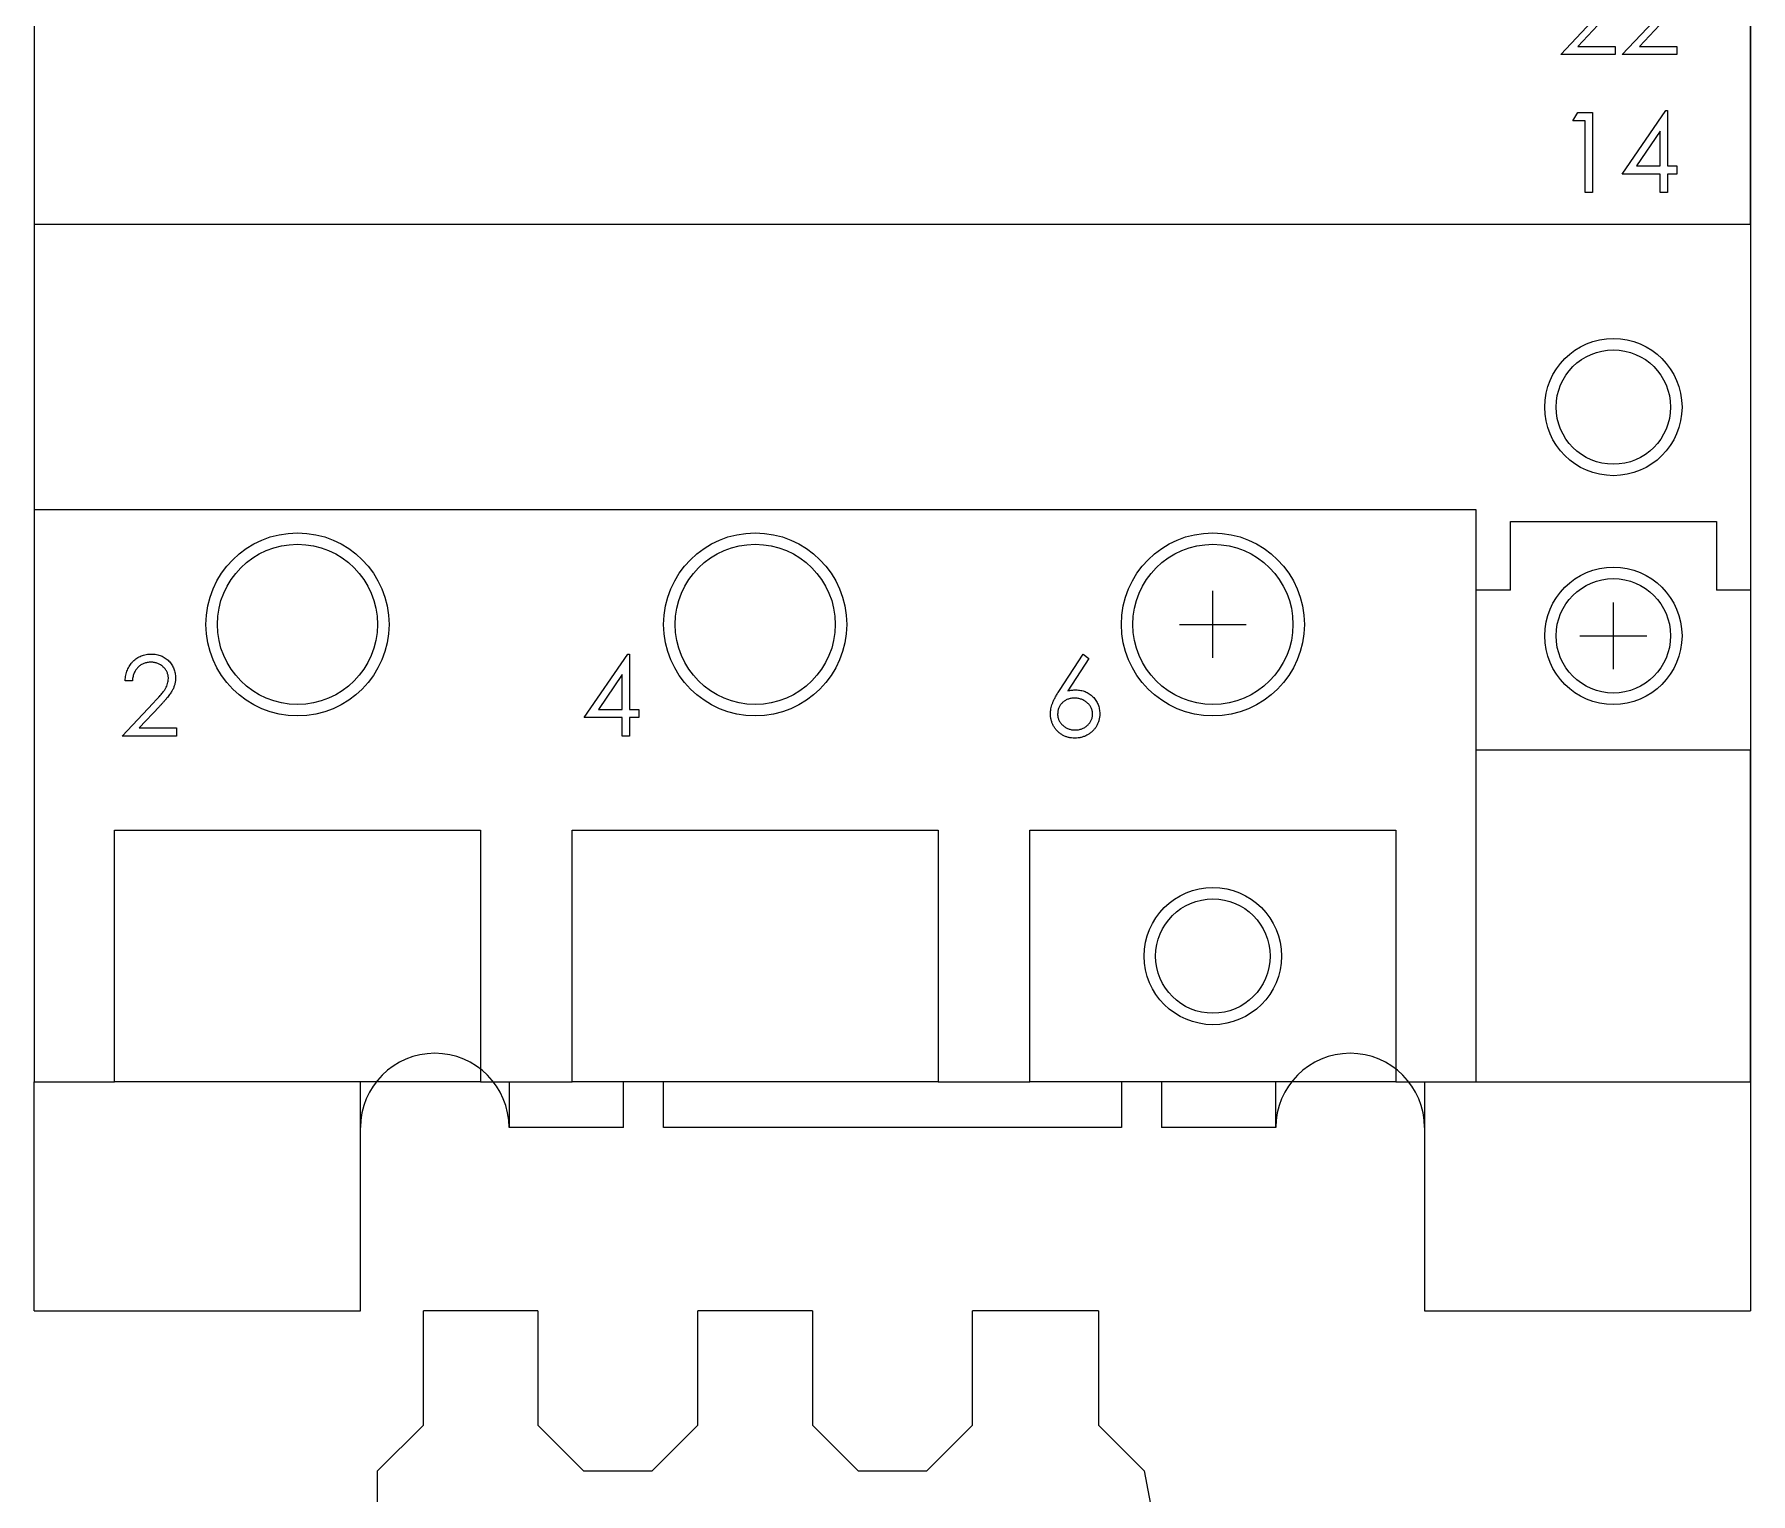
# Model space of a CAD drawing. Extents: x 299277 to 299977, y 319082 to 320382.
# Drawn here: x 299543.2 to 299618.2, y 319474.7 to 319538.5 of the extents above; entities that cross this region are included whole.
import ezdxf

# ---------------------------------------------------------------- set-up
doc = ezdxf.new("R2010")
doc.units = 0
doc.header["$MEASUREMENT"] = 0
for name, color, linetype in [('PV-1A6A', 7, 'Continuous'), ('PV-2418', 7, 'Continuous'), ('PV-261', 7, 'Continuous')]:
    doc.layers.add(name, color=color, linetype=linetype)

# ---------------------------------------------------------------- blocks, each defined once
blk = doc.blocks.new('Manufacturer上海良信PartName接触器SeriesNDC1ShellFrameLimitingCurrentRemarkPartTypeMinCurrent38.1MaxCurrent65Poles3PMinPower0MaxPower0LibType3DelFlgfalseUpdateDate2023-01-0100000')
for p, q in [((14, -35.462), (14, -32.538)), ((31.5, -35.962), (31.5, -33.038)), ((31.5, -35.962), (31.5, -33.038)), ((12.538, -34), (15.462, -34)), ((30.038, -34.5), (32.962, -34.5)), ((30.038, -34.5), (32.962, -34.5))]:
    blk.add_line(p, q)
at = {"layer": 'PV-1A6A'}
for p, q in [((37.5, 13.5), (37.5, -13.5)), ((37.5, -13.5), (37.5, -46.5)), ((37.5, -46.5), (37.5, -50)), ((37.5, -50), (37.5, -50)), ((37.5, -50), (37.5, -64))]:
    blk.add_line(p, q, dxfattribs=at)
for centre in [(-20, -56), (20, -56)]:
    blk.add_arc(centre, 3.25, 0, 180, dxfattribs=at)
at = {"layer": 'PV-2418'}
for p, q in [((-37.5, 13.5), (-37.5, -16.5)), ((37.5, -16.5), (37.5, 13.5)), ((29.198, -9.094), (30.555, -7.645)), ((30.823, -7.8), (29.947, -8.735)), ((31.89, -9.094), (33.247, -7.645)), ((33.515, -7.8), (32.639, -8.735)), ((29.947, -8.735), (31.576, -8.735)), ((31.576, -8.735), (31.576, -9.094)), ((32.639, -8.735), (34.268, -8.735)), ((34.268, -8.735), (34.268, -9.094)), ((31.576, -9.094), (29.198, -9.094)), ((34.268, -9.094), (31.89, -9.094)), ((29.736, -11.986), (29.941, -11.627)), ((30.275, -11.986), (29.736, -11.986)), ((29.941, -11.627), (30.589, -11.627)), ((30.275, -15.127), (30.275, -11.986)), ((30.589, -11.627), (30.589, -15.127)), ((31.89, -14.319), (33.8, -11.537)), ((33.8, -11.537), (33.864, -11.537)), ((33.864, -11.537), (33.864, -13.96)), ((33.55, -12.44), (32.507, -13.96)), ((33.55, -13.96), (33.55, -12.44)), ((32.507, -13.96), (33.55, -13.96)), ((33.864, -13.96), (34.268, -13.96)), ((34.268, -13.96), (34.268, -14.319)), ((33.55, -14.319), (31.89, -14.319)), ((33.55, -15.127), (33.55, -14.319)), ((34.268, -14.319), (33.864, -14.319)), ((33.864, -14.319), (33.864, -15.127)), ((30.589, -15.127), (30.275, -15.127)), ((33.864, -15.127), (33.55, -15.127)), ((-37.5, -16.5), (37.5, -16.5)), ((-37.5, -16.5), (-37.5, -29)), ((37.5, -16.5), (37.5, -32.5)), ((25.5, -29), (-37.5, -29)), ((-37.5, -29), (-37.5, -54)), ((25.5, -54), (25.5, -29)), ((27, -32.5), (27, -29.5)), ((27, -29.5), (36, -29.5)), ((36, -29.5), (36, -32.5)), ((27, -32.5), (25.5, -32.5)), ((37.5, -32.5), (36, -32.5)), ((37.5, -32.5), (37.5, -39.5)), ((-13.469, -38.077), (-11.559, -35.295)), ((-11.559, -35.295), (-11.495, -35.295)), ((-11.495, -35.295), (-11.495, -37.718)), ((7.294, -36.892), (8.339, -35.295)), ((8.58, -35.485), (7.656, -36.899)), ((8.339, -35.295), (8.58, -35.485)), ((-33.213, -36.462), (-33.527, -36.462)), ((-11.809, -36.198), (-12.852, -37.718)), ((-11.809, -37.718), (-11.809, -36.198)), ((-33.661, -38.885), (-32.304, -37.437)), ((-32.036, -37.591), (-32.912, -38.526)), ((-11.809, -38.077), (-13.469, -38.077)), ((-12.852, -37.718), (-11.809, -37.718)), ((-11.809, -38.885), (-11.809, -38.077)), ((-11.495, -37.718), (-11.091, -37.718)), ((-11.091, -38.077), (-11.495, -38.077)), ((-11.495, -38.077), (-11.495, -38.885)), ((-11.091, -37.718), (-11.091, -38.077)), ((-31.283, -38.885), (-33.661, -38.885)), ((-32.912, -38.526), (-31.283, -38.526)), ((-31.283, -38.526), (-31.283, -38.885)), ((-11.495, -38.885), (-11.809, -38.885)), ((37.5, -39.5), (25.5, -39.5)), ((37.5, -54), (37.5, -39.5)), ((-34, -54), (-34, -43)), ((-34, -43), (-18, -43)), ((-18, -43), (-18, -54)), ((-14, -54), (-14, -43)), ((-14, -43), (2, -43)), ((2, -43), (2, -54)), ((6, -54), (6, -43)), ((6, -43), (22, -43)), ((22, -43), (22, -54)), ((-18, -54), (-34, -54)), ((-23.25, -64), (-23.25, -54)), ((-16.75, -54), (-16.75, -56)), ((2, -54), (-14, -54)), ((-11.75, -56), (-11.75, -54)), ((-10, -56), (-10, -54)), ((22, -54), (6, -54)), ((10, -54), (10, -56)), ((11.75, -54), (11.75, -56)), ((16.75, -56), (16.75, -54)), ((-37.5, -64), (-37.5, -54)), ((-37.5, -54), (-34, -54)), ((-18, -54), (-14, -54)), ((2, -54), (6, -54)), ((22, -54), (25.5, -54)), ((23.25, -54), (23.25, -64)), ((25.5, -54), (37.5, -54)), ((37.5, -54), (37.5, -64)), ((-11.75, -56), (-16.75, -56)), ((10, -56), (-10, -56)), ((16.75, -56), (11.75, -56)), ((-37.5, -64), (-23.25, -64)), ((23.25, -64), (37.5, -64))]:
    blk.add_line(p, q, dxfattribs=at)
for centre, radius in [((31.5, -24.5), 3), ((31.5, -24.5), 2.5), ((-26, -34), 4), ((-6, -34), 4), ((14, -34), 4), ((-26, -34), 3.5), ((-6, -34), 3.5), ((14, -34), 3.5), ((31.5, -34.5), 3), ((31.5, -34.5), 2.5), ((14, -48.5), 3), ((14, -48.5), 2.5)]:
    blk.add_circle(centre, radius, dxfattribs=at)
for points, knots in [([(-33.527, -36.462), (-33.525, -36.42), (-33.521, -36.338), (-33.502, -36.219), (-33.475, -36.105), (-33.437, -35.997), (-33.39, -35.895), (-33.333, -35.798), (-33.266, -35.707), (-33.189, -35.622), (-33.107, -35.545), (-33.017, -35.479), (-32.924, -35.422), (-32.825, -35.375), (-32.722, -35.34), (-32.614, -35.314), (-32.501, -35.298), (-32.424, -35.296), (-32.385, -35.295)], [0, 0, 0, 0, 0.0687908, 0.1351033, 0.1989787, 0.2619043, 0.323495, 0.3851954, 0.4469692, 0.5097648, 0.5722506, 0.6334052, 0.6932512, 0.7525832, 0.8125793, 0.8732751, 0.9355499, 1, 1, 1, 1]), ([(-32.402, -35.654), (-32.429, -35.655), (-32.483, -35.656), (-32.562, -35.666), (-32.637, -35.683), (-32.709, -35.706), (-32.777, -35.736), (-32.842, -35.772), (-32.903, -35.816), (-32.96, -35.866), (-33.013, -35.921), (-33.06, -35.983), (-33.1, -36.05), (-33.136, -36.121), (-33.165, -36.199), (-33.187, -36.282), (-33.204, -36.37), (-33.21, -36.431), (-33.213, -36.462)], [0, 0, 0, 0, 0.064439, 0.126547, 0.186887, 0.245878, 0.304041, 0.362191, 0.420976, 0.48066, 0.5406, 0.600689, 0.661936, 0.724443, 0.789038, 0.856314, 0.926352, 1, 1, 1, 1]), ([(-31.642, -36.364), (-31.643, -36.34), (-31.644, -36.293), (-31.655, -36.224), (-31.672, -36.157), (-31.696, -36.093), (-31.727, -36.032), (-31.766, -35.973), (-31.81, -35.916), (-31.862, -35.863), (-31.918, -35.814), (-31.978, -35.771), (-32.041, -35.735), (-32.107, -35.706), (-32.176, -35.682), (-32.249, -35.666), (-32.324, -35.656), (-32.375, -35.655), (-32.402, -35.654)], [0, 0, 0, 0, 0.061965, 0.122122, 0.180988, 0.239933, 0.299906, 0.359989, 0.421776, 0.486576, 0.551535, 0.615018, 0.677259, 0.73973, 0.80305, 0.866495, 0.931973, 1, 1, 1, 1]), ([(-32.385, -35.295), (-32.347, -35.296), (-32.272, -35.298), (-32.162, -35.313), (-32.057, -35.337), (-31.957, -35.37), (-31.864, -35.415), (-31.777, -35.469), (-31.694, -35.531), (-31.62, -35.604), (-31.551, -35.682), (-31.492, -35.766), (-31.441, -35.852), (-31.399, -35.942), (-31.368, -36.036), (-31.344, -36.132), (-31.331, -36.233), (-31.329, -36.301), (-31.328, -36.336)], [0, 0, 0, 0, 0.069475, 0.136517, 0.200789, 0.26383, 0.325735, 0.387291, 0.449509, 0.512968, 0.576275, 0.63758, 0.697903, 0.757172, 0.816599, 0.876653, 0.93729, 1, 1, 1, 1]), ([(-32.304, -37.437), (-32.271, -37.402), (-32.208, -37.336), (-32.118, -37.239), (-32.037, -37.149), (-31.965, -37.067), (-31.903, -36.99), (-31.848, -36.922), (-31.804, -36.859), (-31.757, -36.786), (-31.71, -36.698), (-31.671, -36.589), (-31.647, -36.477), (-31.644, -36.402), (-31.642, -36.364)], [0, 0, 0, 0, 0.110803, 0.212829, 0.306101, 0.390647, 0.466924, 0.534481, 0.593587, 0.644557, 0.7362, 0.825024, 0.911986, 1, 1, 1, 1]), ([(-31.328, -36.336), (-31.33, -36.385), (-31.333, -36.481), (-31.362, -36.623), (-31.407, -36.761), (-31.461, -36.871), (-31.515, -36.961), (-31.564, -37.034), (-31.622, -37.113), (-31.688, -37.198), (-31.763, -37.288), (-31.846, -37.385), (-31.938, -37.486), (-32.003, -37.556), (-32.036, -37.591)], [0, 0, 0, 0, 0.0987022, 0.1956723, 0.2924224, 0.3913425, 0.4444624, 0.5042288, 0.5703523, 0.6425458, 0.7222875, 0.8079211, 0.9004695, 1, 1, 1, 1]), ([(6.903, -37.909), (6.904, -37.873), (6.906, -37.799), (6.923, -37.688), (6.95, -37.574), (6.98, -37.477), (7.013, -37.398), (7.039, -37.334), (7.072, -37.268), (7.108, -37.198), (7.148, -37.126), (7.193, -37.05), (7.242, -36.972), (7.276, -36.92), (7.294, -36.892)], [0, 0, 0, 0, 0.097818, 0.199726, 0.305276, 0.415811, 0.474472, 0.537274, 0.603657, 0.674299, 0.749834, 0.828598, 0.912378, 1, 1, 1, 1]), ([(7.952, -37.225), (7.926, -37.226), (7.874, -37.227), (7.797, -37.236), (7.725, -37.253), (7.656, -37.274), (7.591, -37.303), (7.53, -37.338), (7.473, -37.38), (7.42, -37.427), (7.372, -37.479), (7.331, -37.534), (7.296, -37.592), (7.267, -37.653), (7.244, -37.716), (7.228, -37.782), (7.219, -37.851), (7.218, -37.898), (7.217, -37.922)], [0, 0, 0, 0, 0.070599, 0.137901, 0.203196, 0.26679, 0.329106, 0.390654, 0.452653, 0.515748, 0.577926, 0.63893, 0.698351, 0.757296, 0.816394, 0.876267, 0.936817, 1, 1, 1, 1]), ([(7.656, -36.899), (7.717, -36.89), (7.837, -36.87), (7.959, -36.867), (8.018, -36.866)], [0, 0, 0, 0, 0.512659, 1, 1, 1, 1]), ([(8.742, -37.922), (8.742, -37.898), (8.741, -37.851), (8.729, -37.782), (8.712, -37.716), (8.686, -37.652), (8.653, -37.592), (8.612, -37.534), (8.566, -37.479), (8.511, -37.427), (8.453, -37.38), (8.39, -37.338), (8.324, -37.303), (8.256, -37.274), (8.184, -37.253), (8.11, -37.236), (8.032, -37.227), (7.979, -37.226), (7.952, -37.225)], [0, 0, 0, 0, 0.0611379, 0.1199938, 0.1782253, 0.2362564, 0.2949294, 0.3547157, 0.4167297, 0.4806644, 0.5458318, 0.6097581, 0.6729712, 0.7360169, 0.7998394, 0.8647754, 0.9310876, 1, 1, 1, 1]), ([(8.018, -36.866), (8.054, -36.867), (8.124, -36.869), (8.227, -36.883), (8.325, -36.906), (8.42, -36.939), (8.51, -36.982), (8.597, -37.033), (8.678, -37.095), (8.756, -37.164), (8.826, -37.241), (8.888, -37.322), (8.94, -37.408), (8.983, -37.499), (9.015, -37.594), (9.039, -37.693), (9.054, -37.796), (9.056, -37.867), (9.057, -37.903)], [0, 0, 0, 0, 0.065231, 0.128405, 0.190067, 0.250943, 0.311546, 0.372863, 0.435024, 0.499072, 0.563091, 0.62551, 0.68668, 0.747283, 0.808563, 0.870742, 0.934341, 1, 1, 1, 1]), ([(7.963, -38.975), (7.916, -38.973), (7.822, -38.97), (7.685, -38.943), (7.553, -38.9), (7.428, -38.839), (7.311, -38.763), (7.207, -38.672), (7.116, -38.567), (7.04, -38.448), (6.98, -38.32), (6.935, -38.188), (6.908, -38.05), (6.905, -37.956), (6.903, -37.909)], [0, 0, 0, 0, 0.084335, 0.167052, 0.249566, 0.33274, 0.415915, 0.497828, 0.580373, 0.6646, 0.749467, 0.83251, 0.915639, 1, 1, 1, 1]), ([(7.217, -37.922), (7.217, -37.945), (7.219, -37.992), (7.23, -38.06), (7.247, -38.126), (7.272, -38.189), (7.302, -38.25), (7.342, -38.306), (7.387, -38.362), (7.439, -38.413), (7.496, -38.461), (7.557, -38.502), (7.62, -38.538), (7.686, -38.566), (7.755, -38.588), (7.828, -38.604), (7.903, -38.614), (7.954, -38.615), (7.98, -38.616)], [0, 0, 0, 0, 0.061842, 0.121262, 0.180746, 0.239231, 0.298308, 0.358183, 0.420359, 0.484792, 0.549938, 0.613718, 0.676681, 0.739154, 0.8022, 0.86674, 0.93205, 1, 1, 1, 1]), ([(9.057, -37.903), (9.055, -37.952), (9.052, -38.048), (9.024, -38.188), (8.981, -38.322), (8.919, -38.447), (8.842, -38.563), (8.748, -38.666), (8.641, -38.758), (8.519, -38.834), (8.389, -38.897), (8.251, -38.942), (8.109, -38.97), (8.012, -38.973), (7.963, -38.975)], [0, 0, 0, 0, 0.085948, 0.169125, 0.250399, 0.33229, 0.413364, 0.494172, 0.576022, 0.660757, 0.745783, 0.830044, 0.914028, 1, 1, 1, 1]), ([(7.98, -38.616), (8.006, -38.615), (8.056, -38.614), (8.132, -38.604), (8.204, -38.588), (8.273, -38.566), (8.339, -38.538), (8.402, -38.502), (8.462, -38.461), (8.519, -38.413), (8.572, -38.362), (8.617, -38.307), (8.656, -38.249), (8.687, -38.189), (8.712, -38.126), (8.729, -38.06), (8.741, -37.992), (8.742, -37.945), (8.742, -37.922)], [0, 0, 0, 0, 0.067962, 0.133283, 0.197835, 0.260892, 0.323377, 0.38635, 0.449638, 0.514795, 0.57924, 0.641814, 0.701359, 0.760727, 0.819222, 0.878716, 0.938147, 1, 1, 1, 1])]:
    blk.add_open_spline(points, degree=3, knots=knots, dxfattribs=at)
blk = doc.blocks.new('Manufacturer上海良信PartName热继电器SeriesNDR2-38ShellFrameLimitingCurrentRemarkPartTypeMinCurrent1MaxCurrent38Poles3PMinPower0MaxPower0LibType3DelFlgfalseUpdateDate2023-01-0100000')
at = {"layer": 'PV-261'}
for p, q in [((-15.5, 32.5), (-20.5, 32.5)), ((-20.5, 27.5), (-20.5, 32.5)), ((-15.5, 32.5), (-15.5, 27.5)), ((-3.5, 32.5), (-8.5, 32.5)), ((-8.5, 27.5), (-8.5, 32.5)), ((-3.5, 32.5), (-3.5, 27.5)), ((9, 32.5), (3.5, 32.5)), ((3.5, 27.5), (3.5, 32.5)), ((9, 32.5), (9, 27.5)), ((-22.5, 25.5), (-20.5, 27.5)), ((-15.5, 27.5), (-13.5, 25.5)), ((-10.5, 25.5), (-8.5, 27.5)), ((-3.5, 27.5), (-1.5, 25.5)), ((1.5, 25.5), (3.5, 27.5)), ((9, 27.5), (11, 25.5)), ((-22.5, 23.5), (-22.5, 25.5)), ((-13.5, 25.5), (-10.5, 25.5)), ((-1.5, 25.5), (1.5, 25.5)), ((11, 25.5), (11.375, 23.5))]:
    blk.add_line(p, q, dxfattribs=at)

msp = doc.modelspace()

# ---------------------------------------------------------------- block references
for name, p in [('Manufacturer上海良信PartName接触器SeriesNDC1ShellFrameLimitingCurrentRemarkPartTypeMinCurrent38.1MaxCurrent65Poles3PMinPower0MaxPower0LibType3DelFlgfalseUpdateDate2023-01-0100000', (299580.699, 319546.727)), ('Manufacturer上海良信PartName热继电器SeriesNDR2-38ShellFrameLimitingCurrentRemarkPartTypeMinCurrent1MaxCurrent38Poles3PMinPower0MaxPower0LibType3DelFlgfalseUpdateDate2023-01-0100000', (299580.699, 319450.227))]:
    msp.add_blockref(name, p)

doc.saveas('drawing.dxf')
